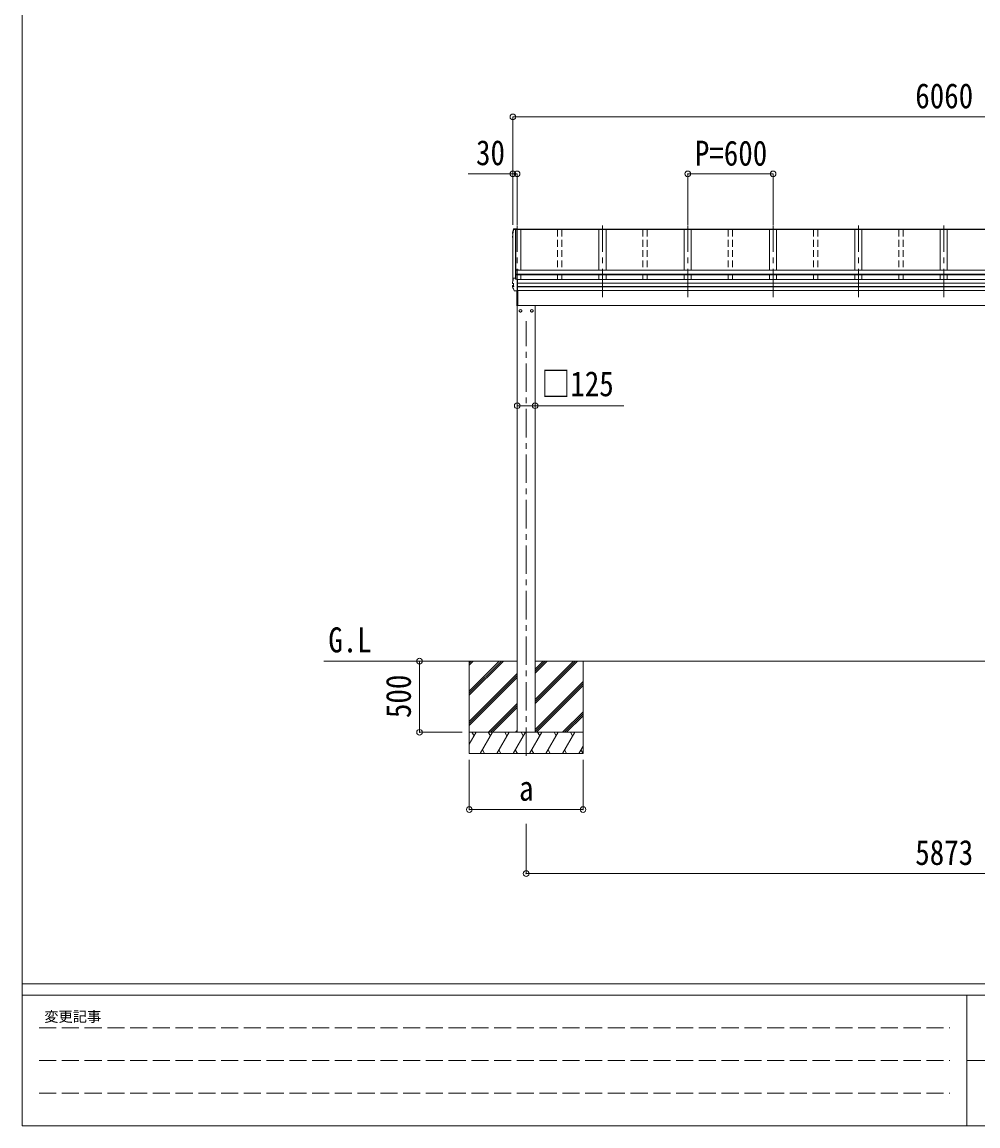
# Model space of a CAD drawing. Units: millimetres at full size, sheet at 1:40. Extents: x -11243 to 11243, y -7760 to 7760.
# Drawn here: x -11243 to -4520, y -7760 to 0 of the extents above; entities that cross this region are included whole.
import ezdxf
from ezdxf.enums import TextEntityAlignment as Align

# ---------------------------------------------------------------- set-up
doc = ezdxf.new("R2010")
doc.units = ezdxf.units.MM
doc.header["$LTSCALE"] = 40
doc.header["$PDMODE"] = 32
doc.header["$PDSIZE"] = 40
for name, pattern in [('CHAIN1', [8, 5, -1, 1, -1]), ('DASHED1', [1.8, 1.2, -0.6]), ('DASHED3', [4, 3, -1])]:
    doc.linetypes.add(name, pattern=pattern)
for name, color, linetype, lineweight in [('0-3_ELV2', 7, 'Continuous', 9), ('0-6_OTH_LINE', 6, 'Continuous', 9), ('F-0_240', 7, 'Continuous', 9)]:
    doc.layers.add(name, color=color, linetype=linetype, lineweight=lineweight)
doc.styles.add('ＭＳ ゴシック', font='')
doc.styles.get('ＭＳ ゴシック').set_extended_font_data('MS Gothic')

msp = doc.modelspace()

# ---------------------------------------------------------------- linework, layer by layer
at = {"layer": '0-3_ELV2', "color": 6}
for p, q in [((-7791.05, -666.95), (-7791.05, -1425.95)), ((-7791.05, -1066.95), (-8104.39, -1066.95)), ((-7791.05, -1066.95), (-7791.05, -1425.95)), ((-7761.05, -1066.95), (-7761.05, -1425.95)), ((-5961.05, -1066.95), (-6561.05, -1066.95)), ((-6561.05, -1066.95), (-6561.05, -1425.95)), ((-5961.05, -1066.95), (-5961.05, -1425.95)), ((-7635.05, -2696.77), (-7760.05, -2696.77)), ((-7635.05, -2696.77), (-7011.57, -2696.77)), ((-8447.55, -4492.78), (-8148.55, -4492.78)), ((-8447.55, -4992.78), (-8148.55, -4992.78)), ((-8097.55, -5536.32), (-8097.55, -5187.32)), ((-7697.55, -5986.32), (-7697.55, -5636.32))]:
    msp.add_line(p, q, dxfattribs=at)
at = {"layer": '0-3_ELV2', "color": 4}
for p, q in [((-7785.91, -1455.14), (-7785.79, -1454.85)), ((-7785.79, -1454.85), (-7785.62, -1454.58)), ((-7785.62, -1454.58), (-7785.4, -1454.35)), ((-7785.4, -1454.35), (-7785.14, -1454.17)), ((-7785.14, -1454.17), (-7784.87, -1454.04)), ((-7784.87, -1454.04), (-7784.6, -1453.96)), ((-7784.6, -1453.96), (-7784.36, -1453.92)), ((-7736.05, -1459.13), (-7784.49, -1459.13)), ((-7784.36, -1453.92), (-7784.13, -1453.9)), ((-7784.13, -1453.9), (-7783.88, -1453.88)), ((-7783.88, -1453.88), (-7783.59, -1453.87)), ((-7783.59, -1453.87), (-7783.29, -1453.86)), ((-7783.29, -1453.86), (-7782.97, -1453.86)), ((-7783.05, -1453.87), (-7783.05, -1453.86)), ((-7783.05, -1453.87), (-7783.05, -1453.87)), ((-7783.05, -1453.87), (-7758.05, -1453.87)), ((-7758.05, -1456.39), (-7772.25, -1456.39)), ((-7772.02, -1458.98), (-7772.02, -1458.63)), ((-7771.95, -1459.13), (-7771.95, -1802.47)), ((-7761.05, -1458.89), (-7771.87, -1458.89)), ((-7771.35, -1459.13), (-7771.35, -1806.42)), ((-7761.05, -1457.89), (-7761.05, -1458.89)), ((-7758.05, -1457.89), (-7761.05, -1457.89)), ((-1761.05, -1458.22), (-7761.05, -1458.22)), ((-1761.05, -1459.12), (-7761.05, -1459.12)), ((-7758.05, -1458.22), (-7758.05, -1453.87)), ((-1764.05, -1455.95), (-7758.05, -1455.95)), ((-7736.05, -1459.04), (-7736.05, -1743.3)), ((-7186.05, -1459.04), (-7186.05, -1743.3)), ((-7136.05, -1459.04), (-7136.05, -1743.3)), ((-6586, -1459.04), (-6586, -1743.3)), ((-6536, -1459.04), (-6536, -1743.3)), ((-5986.05, -1459.04), (-5986.05, -1743.3)), ((-5936.05, -1459.04), (-5936.05, -1743.3)), ((-5386.05, -1459.04), (-5386.05, -1743.3)), ((-5336.05, -1459.04), (-5336.05, -1743.3)), ((-4786.05, -1459.04), (-4786.05, -1743.3)), ((-4736.05, -1459.04), (-4736.05, -1743.3)), ((-7793.46, -1510.83), (-7793.46, -1506.77)), ((-7791.97, -1514.8), (-7793.37, -1511.31)), ((-7793.32, -1481.44), (-7793.36, -1481.7)), ((-7793.36, -1481.7), (-7793.36, -1481.75)), ((-7793.36, -1485.8), (-7793.36, -1481.75)), ((-7791.05, -1509.29), (-7792.41, -1509.56)), ((-7792.31, -1487.07), (-7791.05, -1487.31)), ((-7791.05, -1517.03), (-7791.97, -1514.8)), ((-7791.05, -1510.82), (-7791.89, -1510.98)), ((-7791.05, -1505.2), (-7791.88, -1505.3)), ((-7791.88, -1505.3), (-7791.88, -1505.3)), ((-7791.05, -1485.79), (-7791.82, -1485.64)), ((-7791.05, -1485.44), (-7791.73, -1485.31)), ((-7791.05, -1482.49), (-7791.05, -1819.27)), ((-7773.15, -1743.27), (-7773.15, -1772.73)), ((-7771.15, -1772.73), (-7773.15, -1772.73)), ((-7751.15, -1741.27), (-7771.15, -1741.27)), ((-7751.15, -1742.81), (-7771.15, -1742.81)), ((-7771.15, -1777.32), (-7771.15, -1742.81)), ((-1750.95, -1743.43), (-7771.15, -1743.43)), ((-1750.95, -1772.47), (-7771.15, -1772.47)), ((-1750.95, -1774.21), (-7771.15, -1774.21)), ((-1750.95, -1777.32), (-7771.15, -1777.32)), ((-7751.15, -1741.27), (-7751.15, -1743.43)), ((-7736.05, -1775.28), (-7736.05, -1808.95)), ((-7186.05, -1777.32), (-7186.05, -1808.95)), ((-7136.05, -1777.32), (-7136.05, -1808.95)), ((-6586, -1777.32), (-6586, -1808.95)), ((-6536, -1777.32), (-6536, -1808.95)), ((-5986.05, -1777.32), (-5986.05, -1808.95)), ((-5936.05, -1777.32), (-5936.05, -1808.95)), ((-5386.05, -1777.32), (-5386.05, -1808.95)), ((-5336.05, -1777.32), (-5336.05, -1808.95)), ((-4786.05, -1777.32), (-4786.05, -1808.95)), ((-4736.05, -1777.32), (-4736.05, -1808.95)), ((-7793.47, -1861.04), (-7793.46, -1860.87)), ((-7793.43, -1861.22), (-7793.47, -1861.04)), ((-7793.46, -1860.88), (-7793.46, -1853.49)), ((-7793.36, -1861.38), (-7793.43, -1861.22)), ((-7793.37, -1861.36), (-7790.52, -1868.18)), ((-7793.32, -1828.15), (-7793.36, -1828.41)), ((-7793.36, -1828.41), (-7793.36, -1828.46)), ((-7793.36, -1835.84), (-7793.36, -1828.46)), ((-7793.36, -1835.79), (-7793.32, -1835.53)), ((-7793.36, -1835.88), (-7793.36, -1835.79)), ((-7793.29, -1836.27), (-7793.35, -1835.88)), ((-7793.11, -1836.61), (-7793.29, -1836.27)), ((-7792.85, -1836.88), (-7793.11, -1836.61)), ((-7792.57, -1837.05), (-7792.85, -1836.88)), ((-7792.68, -1860.89), (-7792.64, -1860.53)), ((-7792.66, -1861.25), (-7792.68, -1860.89)), ((-7792.56, -1861.58), (-7792.66, -1861.25)), ((-7792.64, -1860.53), (-7792.52, -1860.2)), ((-7792.34, -1837.15), (-7792.57, -1837.05)), ((-7792.54, -1835.96), (-7792.49, -1835.64)), ((-7792.53, -1836.29), (-7792.54, -1835.96)), ((-7792.46, -1836.6), (-7792.53, -1836.29)), ((-7792.52, -1860.2), (-7792.35, -1859.92)), ((-7792.34, -1836.88), (-7792.46, -1836.6)), ((-7792.41, -1852.22), (-7786.45, -1851.06)), ((-7792.35, -1859.92), (-7792.13, -1859.72)), ((-7792.17, -1837.1), (-7792.34, -1836.88)), ((-7792.1, -1837.22), (-7792.34, -1837.15)), ((-7791.96, -1837.24), (-7792.17, -1837.1)), ((-7792.13, -1859.72), (-7791.88, -1859.6)), ((-7791.82, -1837.3), (-7792.1, -1837.22)), ((-7791.74, -1837.32), (-7791.96, -1837.24)), ((-7791.88, -1859.6), (-7785.48, -1857.9)), ((-7791.88, -1859.6), (-7791.88, -1859.6)), ((-7791.74, -1837.32), (-7791.73, -1837.32)), ((-7785.48, -1838.09), (-7791.73, -1837.32)), ((-7786.06, -1838.1), (-7786.1, -1838.01)), ((-7786.05, -1838.22), (-7786.06, -1838.1)), ((-7786.05, -1838.22), (-7786.05, -1857.43)), ((-7785.48, -1838.09), (-7785.4, -1838.11)), ((-7785.48, -1838.09), (-7785.48, -1838.09)), ((-7785.48, -1857.9), (-7785.4, -1857.87)), ((-7785.48, -1857.9), (-7785.48, -1857.9)), ((-7785.4, -1838.11), (-7785.32, -1838.16)), ((-7785.4, -1857.87), (-7785.32, -1857.81)), ((-7785.32, -1838.16), (-7785.26, -1838.24)), ((-7785.32, -1857.81), (-7785.26, -1857.72)), ((-7785.26, -1838.24), (-7785.21, -1838.34)), ((-7785.26, -1857.72), (-7785.21, -1857.62)), ((-7785.21, -1838.34), (-7785.18, -1838.45)), ((-7785.21, -1857.62), (-7785.18, -1857.5)), ((-7785.18, -1838.45), (-7785.17, -1838.56)), ((-7785.18, -1857.5), (-7785.17, -1857.38)), ((-7784.29, -1800.14), (-7772.25, -1800.14)), ((-7772.02, -1801.64), (-7772.25, -1800.14)), ((-7772.25, -1806.77), (-7772.25, -1800.14)), ((-7758.05, -1806.77), (-7772.25, -1806.77)), ((-7772.02, -1801.64), (-7772.02, -1801.99)), ((-7771.29, -1806.77), (-7772.02, -1801.99)), ((-7771.87, -1806.77), (-7771.87, -1803.09)), ((-7771.31, -1806.77), (-7771.87, -1803.09)), ((-7758.05, -1889.19), (-7758.05, -1806.77)), ((-1764.05, -1808.95), (-7758.05, -1808.95)), ((-1764.05, -1835.47), (-7758.05, -1835.47)), ((-1764.05, -1836.36), (-7758.05, -1836.36)), ((-1764.05, -1859.58), (-7758.05, -1859.58)), ((-1764.05, -1861.51), (-7758.05, -1861.51)), ((-7790.52, -1868.18), (-7787.57, -1874.91)), ((-7787.57, -1874.91), (-7784.53, -1881.56)), ((-7784.53, -1881.56), (-7781.41, -1888.12)), ((-7781.25, -1888.41), (-7781.42, -1888.07)), ((-7780.98, -1888.69), (-7781.25, -1888.41)), ((-7780.68, -1888.91), (-7780.98, -1888.69)), ((-7780.35, -1889.05), (-7780.68, -1888.91)), ((-7780.04, -1889.12), (-7780.35, -1889.05)), ((-7779.76, -1889.15), (-7780.04, -1889.12)), ((-7779.45, -1889.17), (-7779.76, -1889.15)), ((-7779.09, -1889.18), (-7779.45, -1889.17)), ((-7778.72, -1889.19), (-7779.09, -1889.18)), ((-7758.05, -1889.19), (-7778.69, -1889.19)), ((-7763.05, -1993.38), (-7763.05, -1889.19)), ((-7762.55, -1993.78), (-7762.55, -1889.19)), ((-1764.05, -1886.54), (-7758.05, -1886.54)), ((-7756.05, -1886.54), (-7756.05, -1991.38)), ((-7762.55, -1993.78), (-7762.55, -1993.84)), ((-7762.55, -1993.78), (-7762.55, -1993.78)), ((-7762.55, -1993.84), (-7762.55, -1993.88)), ((-7762.55, -1993.88), (-7762.55, -1993.88)), ((-7762.55, -1993.88), (-7761.05, -1993.88)), ((-7762.55, -1993.88), (-7762.55, -1993.88)), ((-7761.05, -1993.88), (-7761.05, -1991.38)), ((-7761.05, -1991.38), (-7756.05, -1991.38)), ((-1880.34, -1992.78), (-7761.05, -1992.78)), ((-7760.05, -1992.78), (-7760.05, -4992.78)), ((-7635.05, -4992.78), (-7635.05, -1992.78)), ((-7737.55, -2019.96), (-7746.05, -2024.87)), ((-7746.05, -2024.87), (-7746.05, -2034.68)), ((-7746.05, -2034.68), (-7737.55, -2039.59)), ((-7729.05, -2024.87), (-7737.55, -2019.96)), ((-7737.55, -2039.59), (-7729.05, -2034.68)), ((-7729.05, -2034.68), (-7729.05, -2024.87)), ((-7728.95, -2029.53), (-7729.05, -2029.53)), ((-7728.95, -2030.03), (-7729.05, -2030.03)), ((-7666.14, -2029.53), (-7666.04, -2029.53)), ((-7666.14, -2030.03), (-7666.04, -2030.03)), ((-7666.05, -2024.87), (-7657.55, -2019.96)), ((-7666.05, -2034.68), (-7666.05, -2024.87)), ((-7657.55, -2039.59), (-7666.05, -2034.68)), ((-7657.55, -2019.96), (-7649.05, -2024.87)), ((-7649.05, -2034.68), (-7657.55, -2039.59)), ((-7649.05, -2024.87), (-7649.05, -2034.68))]:
    msp.add_line(p, q, dxfattribs=at)
at = {"layer": '0-3_ELV2', "color": 5, "linetype": 'CHAIN1'}
for p, q in [((-7761, -1934.78), (-7761, -1430.6)), ((-7161.05, -1934.78), (-7161.05, -1430.6)), ((-6561.05, -1934.78), (-6561.05, -1430.6)), ((-5961.05, -1934.78), (-5961.05, -1430.6)), ((-5361.05, -1934.78), (-5361.05, -1430.6)), ((-4761.05, -1934.78), (-4761.05, -1430.6)), ((-7697.55, -5159.3), (-7697.55, -2102.21))]:
    msp.add_line(p, q, dxfattribs=at)
at = {"layer": '0-3_ELV2', "color": 4, "linetype": 'DASHED1'}
for p, q in [((-7476.05, -1459.04), (-7476.05, -1743.43)), ((-7446.05, -1459.04), (-7446.05, -1743.43)), ((-6876.05, -1459.04), (-6876.05, -1743.43)), ((-6846.05, -1459.04), (-6846.05, -1743.43)), ((-6276.05, -1459.04), (-6276.05, -1743.43)), ((-6246.05, -1459.04), (-6246.05, -1743.43)), ((-5676.05, -1459.04), (-5676.05, -1743.43)), ((-5646.05, -1459.04), (-5646.05, -1743.43)), ((-5076.05, -1459.04), (-5076.05, -1743.43)), ((-5046.05, -1459.04), (-5046.05, -1743.43)), ((-7476.05, -1777.32), (-7476.05, -1808.95)), ((-7446.05, -1777.32), (-7446.05, -1808.95)), ((-6876.05, -1777.32), (-6876.05, -1808.95)), ((-6846.05, -1777.32), (-6846.05, -1808.95)), ((-6276.05, -1777.32), (-6276.05, -1808.95)), ((-6246.05, -1777.32), (-6246.05, -1808.95)), ((-5676.05, -1777.32), (-5676.05, -1808.95)), ((-5646.05, -1777.32), (-5646.05, -1808.95)), ((-5076.05, -1777.32), (-5076.05, -1808.95)), ((-5046.05, -1777.32), (-5046.05, -1808.95))]:
    msp.add_line(p, q, dxfattribs=at)
at = {"layer": '0-3_ELV2'}
for p, q in [((-7760.05, -4492.78), (-9121.15, -4492.78)), ((-8097.55, -4506.02), (-8084.31, -4492.78)), ((-8097.55, -4520.16), (-8070.17, -4492.78)), ((-8097.55, -4732.29), (-7858.03, -4492.78)), ((-8097.55, -4718.15), (-7872.18, -4492.78)), ((-8097.55, -4704.01), (-7886.32, -4492.78)), ((-8097.55, -4492.78), (-8097.55, -5142.78)), ((-7635.05, -4549.87), (-7577.95, -4492.78)), ((-7635.05, -4564.02), (-7563.81, -4492.78)), ((-7635.05, -4578.16), (-7549.67, -4492.78)), ((-7635.05, -4776.15), (-7351.68, -4492.78)), ((-7635.05, -4762), (-7365.82, -4492.78)), ((-7635.05, -4790.29), (-7337.53, -4492.78)), ((-1887.05, -4492.78), (-7635.05, -4492.78)), ((-7297.55, -4492.78), (-7297.55, -5142.78)), ((-8097.55, -4916.14), (-7760.05, -4578.64)), ((-8097.55, -4930.28), (-7760.05, -4592.78)), ((-8097.55, -4944.42), (-7760.05, -4606.92)), ((-7635.05, -4974.14), (-7297.55, -4636.64)), ((-7635.05, -4988.28), (-7297.55, -4650.78)), ((-7625.4, -4992.78), (-7297.55, -4664.92)), ((-7962.06, -4992.78), (-7760.05, -4790.77)), ((-7947.91, -4992.78), (-7760.05, -4804.91)), ((-7933.77, -4992.78), (-7760.05, -4819.05)), ((-7441.56, -4992.78), (-7297.55, -4848.77)), ((-7427.41, -4992.78), (-7297.55, -4862.91)), ((-7413.27, -4992.78), (-7297.55, -4877.05)), ((-8097.55, -5076.61), (-8049.15, -4992.78)), ((-7297.55, -4992.78), (-8097.55, -4992.78)), ((-8064.15, -5018.76), (-8079.15, -4992.78)), ((-8020.28, -5142.78), (-7933.68, -4992.78)), ((-7948.68, -5018.76), (-7963.68, -4992.78)), ((-7904.81, -5142.78), (-7818.21, -4992.78)), ((-7833.21, -5018.76), (-7848.21, -4992.78)), ((-7789.34, -5142.78), (-7702.74, -4992.78)), ((-7771.64, -4992.78), (-7760.05, -4981.19)), ((-7717.74, -5018.76), (-7732.74, -4992.78)), ((-7673.87, -5142.78), (-7587.27, -4992.78)), ((-7602.27, -5018.76), (-7617.27, -4992.78)), ((-7558.4, -5142.78), (-7471.8, -4992.78)), ((-7501.8, -4992.78), (-7486.8, -5018.76)), ((-7442.93, -5142.78), (-7356.33, -4992.78)), ((-7371.33, -5018.76), (-7386.33, -4992.78)), ((-8005.28, -5116.8), (-7990.28, -5142.78)), ((-7889.81, -5116.8), (-7874.81, -5142.78)), ((-7774.34, -5116.8), (-7759.34, -5142.78)), ((-7658.87, -5116.8), (-7643.87, -5142.78)), ((-7543.4, -5116.8), (-7528.4, -5142.78)), ((-7427.93, -5116.8), (-7412.93, -5142.78)), ((-7327.46, -5142.78), (-7297.55, -5090.97)), ((-7312.46, -5116.8), (-7297.55, -5142.63)), ((-8097.55, -5142.78), (-7297.55, -5142.78))]:
    msp.add_line(p, q, dxfattribs=at)
at = {"layer": '0-3_ELV2', "color": 4}
for points in [[(-7793.32, -1481.43), (-7791, -1472.58), (-7788.54, -1463.81), (-7785.92, -1455.15)], [(-7784.29, -1457.48), (-7772.25, -1457.48), (-7772.02, -1458.98), (-7784.44, -1458.98)], [(-7772.25, -1457.48), (-7772.25, -1456.39), (-7771.87, -1458.89)]]:
    msp.add_lwpolyline(points, dxfattribs=at)
at = {"layer": '0-3_ELV2', "color": 6}
msp.add_lwpolyline([(-8097.55, -5536.32), (-7297.55, -5536.32), (-7297.55, -5187.32)], dxfattribs=at)
at = {"layer": '0-3_ELV2', "color": 4}
for centre, radius in [((-7737.55, -2029.78), 10), ((-7737.55, -2029.78), 8.5), ((-7657.55, -2029.78), 10), ((-7657.55, -2029.78), 8.5)]:
    msp.add_circle(centre, radius, dxfattribs=at)
for centre, radius, start, end in [((-7308.04, -1605.14), 499.82, 162.96047, 166.14879), ((-7308.03, -1605.14), 498.32, 162.94349, 166.12469), ((-7784.29, -1459.18), 1.7, 89.95676, 162.90929), ((-7792.17, -1506.77), 1.3, 100.9005, 179.9623), ((-7792.17, -1510.83), 1.3, 100.8868, 201.66215), ((-7792.06, -1485.8), 1.3, 166.2046, 259.10358), ((-7328.72, -1326.26), 498.64, 201.74241, 202.00165), ((-7328.72, -1325.92), 498.64, 201.78246, 202.00165), ((-7771.15, -1743.27), 2, 90, 180), ((-7792.17, -1853.49), 1.3, 100.9005, 179.9623), ((-7308.04, -1947.8), 499.82, 162.96047, 166.14879), ((-7786.55, -1850.57), 0.499, 280.91518, 359.94761), ((-7784.29, -1801.84), 1.7, 89.95676, 162.90929), ((-7762.55, -1993.38), 0.5, 180, 269.5), ((-7750.4, -1978.71), 12.15, 179.0404, 180.9596), ((-7737.55, -2029.78), 8.6, 171.25399, 188.74601), ((-7737.55, -2029.78), 8.6, 111.25399, 128.74601), ((-7737.55, -2029.78), 8.6, 231.25399, 248.74601), ((-7737.55, -2029.78), 8.6, 51.25399, 68.74601), ((-7737.55, -2029.78), 8.6, 291.25399, 308.74601), ((-7737.55, -2029.78), 8.6, 1.66581, 8.74601), ((-7737.55, -2029.78), 8.6, 351.25399, 358.33419), ((-7657.55, -2029.78), 8.6, 171.25399, 178.33419), ((-7657.55, -2029.78), 8.6, 181.66581, 188.74601), ((-7657.55, -2029.78), 8.6, 111.25399, 128.74601), ((-7657.55, -2029.78), 8.6, 231.25399, 248.74601), ((-7657.55, -2029.78), 8.6, 51.25399, 68.74601), ((-7657.55, -2029.78), 8.6, 291.25399, 308.74601), ((-7657.55, -2029.78), 8.6, 351.25399, 8.74601)]:
    msp.add_arc(centre, radius, start, end, dxfattribs=at)
at = {"layer": '0-3_ELV2', "color": 6}
for p in [(-7791.05, -666.95), (-7791.05, -1066.95), (-7761.05, -1066.95), (-6561.05, -1066.95), (-5961.05, -1066.95), (-7760.05, -2696.77), (-7635.05, -2696.77), (-8447.55, -4492.78), (-8447.55, -4992.78), (-8097.55, -5536.32), (-7297.55, -5536.32), (-7697.55, -5986.32)]:
    msp.add_point(p, dxfattribs=at)
at = {"layer": '0-6_OTH_LINE'}
for p, q in [((-7791.05, -666.95), (-1731.05, -666.95)), ((-7761.05, -1066.95), (-7791.05, -1066.95)), ((-8447.55, -4992.78), (-8447.55, -4492.78)), ((-7697.55, -5986.32), (-1824.55, -5986.32))]:
    msp.add_line(p, q, dxfattribs=at)
at = {"layer": 'F-0_240', "color": 5}
for p, q in [((-11242.74, 7760), (-11242.74, -7760)), ((-11242.74, -6760), (10677.26, -6760)), ((-11242.74, -6840), (7121.58, -6840)), ((-4598.42, -6840), (-4598.42, -7760)), ((-4598.42, -7300), (3601.58, -7300)), ((-11242.74, -7760), (10677.26, -7760))]:
    msp.add_line(p, q, dxfattribs=at)
at = {"layer": 'F-0_240', "color": 4, "linetype": 'DASHED3'}
for p, q in [((-11122.75, -7070), (-4718.42, -7070)), ((-11122.75, -7300), (-4718.42, -7300)), ((-11122.75, -7530), (-4718.42, -7530))]:
    msp.add_line(p, q, dxfattribs=at)

# ---------------------------------------------------------------- texts
at = {"layer": '0-3_ELV2', "style": 'ＭＳ ゴシック', "width": 0.85}
for s, p in [('6060', (-4961.05, -658.95)), ('30', (-8050.21, -1058.85)), ('P=600', (-6511.05, -1061.95)), ('□125', (-7591.13, -2683.4)), ('G.L', (-9089.03, -4483.92)), ('a', (-7747.55, -5526.32)), ('5873', (-4961.05, -5978.32))]:
    msp.add_text(s, height=176, dxfattribs=at).set_placement(p, align=Align.BOTTOM_LEFT)
msp.add_text('500', height=176, rotation=90, dxfattribs=at).set_placement((-8455.55, -4892.78), align=Align.BOTTOM_LEFT)
at = {"layer": 'F-0_240', "style": 'ＭＳ ゴシック'}
msp.add_text('変更記事', height=73.31, dxfattribs=at).set_placement((-11086.44, -7050), align=Align.BOTTOM_LEFT)

doc.saveas('drawing.dxf')
